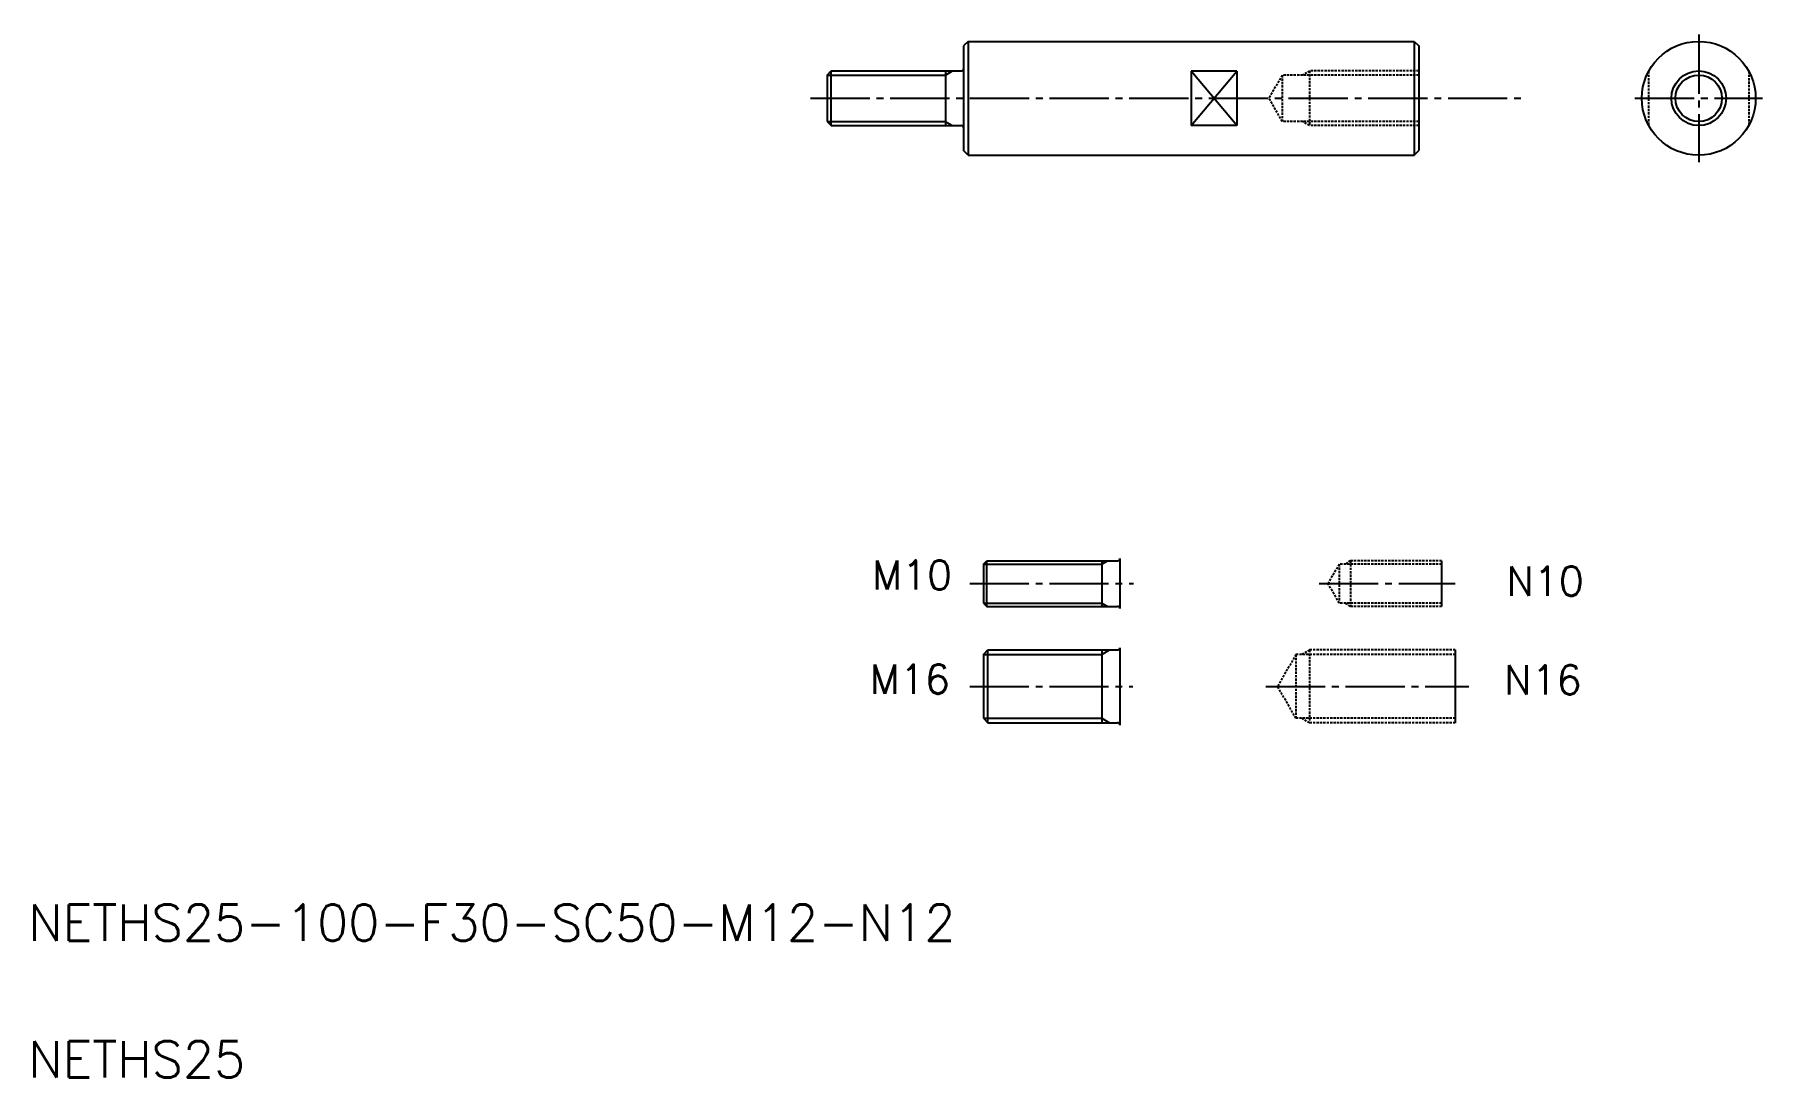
# Model space of a CAD drawing. Extents: x 21 to 401, y 20 to 249.
import ezdxf

# ---------------------------------------------------------------- set-up
doc = ezdxf.new("R2010")
doc.units = 0
doc.linetypes.add('CENTER', pattern=[17.5, 13, -1.5, 1.5, -1.5])
doc.linetypes.add('DASHED', pattern=[0.75, 0.5, -0.25])
doc.layers.get('0').update_dxf_attribs({"linetype": 'CONTINUOUS'})
doc.layers.add('CENTER', color=1, linetype='CENTER')
doc.styles.get("Standard").update_dxf_attribs({"font": 'txt', "height": 6.4, "bigfont": 'BIGFONT'})

msp = doc.modelspace()

# ---------------------------------------------------------------- linework, layer by layer
at = {"color": 7, "linetype": 'CONTINUOUS'}
for p, q in [((226.43, 247.53), (225.43, 246.53)), ((226.43, 247.53), (324.43, 247.53)), ((226.43, 247.53), (226.43, 222.53)), ((324.43, 247.53), (325.43, 246.53)), ((324.43, 247.53), (324.43, 222.53)), ((225.43, 246.53), (225.43, 223.53)), ((325.43, 246.53), (325.43, 223.53)), ((195.43, 240.13), (196.33, 241.03)), ((195.43, 240.13), (195.43, 229.93)), ((196.33, 241.03), (224.93, 241.03)), ((196.33, 229.03), (196.33, 241.03)), ((203.46, 241.03), (203.46, 241.03)), ((210.58, 241.03), (210.58, 241.03)), ((221.43, 241.03), (221.43, 229.03)), ((275.43, 240.96), (275.43, 229.09)), ((285.43, 240.96), (275.43, 240.96)), ((285.43, 240.96), (285.43, 229.09)), ((195.43, 229.93), (196.33, 229.03)), ((196.33, 229.03), (224.93, 229.03)), ((285.43, 229.09), (275.43, 229.09)), ((226.43, 222.53), (225.43, 223.53)), ((226.43, 222.53), (324.43, 222.53)), ((324.43, 222.53), (325.43, 223.53)), ((229.77, 132.72), (230.5, 133.45)), ((230.5, 133.45), (259.27, 133.45)), ((230.5, 123.45), (230.5, 133.45)), ((255.77, 133.45), (255.77, 123.45)), ((259.77, 133.95), (259.77, 122.95)), ((330.43, 133.45), (330.43, 123.45)), ((229.77, 132.72), (229.77, 124.18)), ((229.77, 124.18), (230.5, 123.45)), ((230.5, 123.45), (259.27, 123.45)), ((229.77, 112.88), (230.77, 113.88)), ((230.77, 97.88), (230.77, 113.88)), ((230.77, 113.88), (259.27, 113.88)), ((255.77, 113.88), (255.77, 97.88)), ((259.77, 114.38), (259.77, 97.38)), ((333.43, 113.87), (333.43, 97.87)), ((229.77, 112.88), (229.77, 98.88)), ((229.77, 98.88), (230.77, 97.88)), ((230.77, 97.88), (259.27, 97.88))]:
    msp.add_line(p, q, dxfattribs=at)
at = {"color": 3, "linetype": 'CONTINUOUS'}
for p, q in [((195.43, 240.13), (221.43, 240.13)), ((221.43, 240.13), (222.99, 241.03)), ((275.43, 229.09), (285.43, 240.96)), ((285.43, 229.09), (275.43, 240.96)), ((195.43, 229.93), (221.43, 229.93)), ((221.43, 229.93), (222.99, 229.03)), ((255.77, 132.72), (257.03, 133.45)), ((229.77, 132.72), (255.77, 132.72)), ((229.77, 124.18), (255.77, 124.18)), ((255.77, 124.18), (257.03, 123.45)), ((255.77, 112.88), (257.5, 113.88)), ((229.77, 112.88), (255.77, 112.88)), ((229.77, 98.88), (255.77, 98.88)), ((255.77, 98.88), (257.5, 97.88))]:
    msp.add_line(p, q, dxfattribs=at)
at = {"color": 3, "linetype": 'DASHED'}
for p, q in [((295.43, 240.13), (292.49, 235.03)), ((325.43, 240.13), (295.43, 240.13)), ((295.43, 240.13), (295.43, 229.93)), ((301.43, 241.03), (299.87, 240.13)), ((325.43, 241.03), (301.43, 241.03)), ((301.43, 241.03), (301.43, 229.03)), ((375.9, 240.96), (375.9, 229.09)), ((397.9, 240.96), (397.9, 229.09)), ((295.43, 229.93), (292.49, 235.03)), ((325.43, 229.93), (295.43, 229.93)), ((301.43, 229.03), (299.87, 229.93)), ((325.43, 229.03), (301.43, 229.03)), ((310.43, 133.45), (309.17, 132.72)), ((330.43, 133.45), (310.43, 133.45)), ((310.43, 133.45), (310.43, 123.45)), ((307.93, 132.72), (305.48, 128.47)), ((330.43, 132.72), (307.93, 132.72)), ((307.93, 132.72), (307.93, 124.18)), ((307.93, 124.18), (305.48, 128.43)), ((330.43, 124.18), (307.93, 124.18)), ((310.43, 123.45), (309.17, 124.18)), ((330.43, 123.45), (310.43, 123.45)), ((301.43, 113.87), (299.7, 112.87)), ((301.43, 113.87), (301.43, 97.87)), ((333.43, 113.87), (301.43, 113.87)), ((298.43, 112.87), (294.39, 105.87)), ((298.43, 112.87), (298.43, 98.87)), ((333.43, 112.87), (298.43, 112.87)), ((298.43, 98.87), (294.39, 105.87)), ((333.43, 98.87), (298.43, 98.87)), ((301.43, 97.87), (299.7, 98.87)), ((333.43, 97.87), (301.43, 97.87))]:
    msp.add_line(p, q, dxfattribs=at)
at = {"color": 7, "linetype": 'CONTINUOUS'}
for radius in [12.5, 5.1]:
    msp.add_circle((386.9, 235.03), radius, dxfattribs=at)
at = {"color": 3, "linetype": 'CONTINUOUS'}
msp.add_circle((386.9, 235.03), 6, dxfattribs=at)
at = {"color": 7, "linetype": 'CONTINUOUS'}
for centre, start, end in [((224.93, 241.53), 270, 0), ((224.93, 228.53), 360, 90), ((259.27, 133.95), 270, 360), ((259.27, 122.95), 0, 90), ((259.27, 114.38), 270, 0), ((259.27, 97.38), 0, 90)]:
    msp.add_arc(centre, 0.5, start, end, dxfattribs=at)
at = {"layer": 'CENTER', "color": 1, "linetype": 'CENTER'}
for p, q in [((386.9, 249.03), (386.9, 221.03)), ((191.83, 235.03), (349.03, 235.03)), ((372.9, 235.03), (400.9, 235.03)), ((226.77, 128.45), (262.77, 128.45)), ((303.5, 128.45), (333.43, 128.45)), ((226.77, 105.88), (262.63, 105.88)), ((291.84, 105.87), (336.43, 105.87))]:
    msp.add_line(p, q, dxfattribs=at)

# ---------------------------------------------------------------- texts
at = {"color": 7, "linetype": 'CONTINUOUS'}
for s, height, p in [('M10', 6.4, (205.33, 127.16)), ('N10', 6.4, (344.65, 125.8)), ('M16', 6.4, (204.86, 104.27)), ('N16', 6.4, (344.17, 104.12)), ('NETHS25-100-F30-SC50-M12-N12', 8, (20, 50)), ('NETHS25', 8, (20, 20))]:
    msp.add_text(s, height=height, dxfattribs=at).set_placement(p)

doc.saveas('drawing.dxf')
